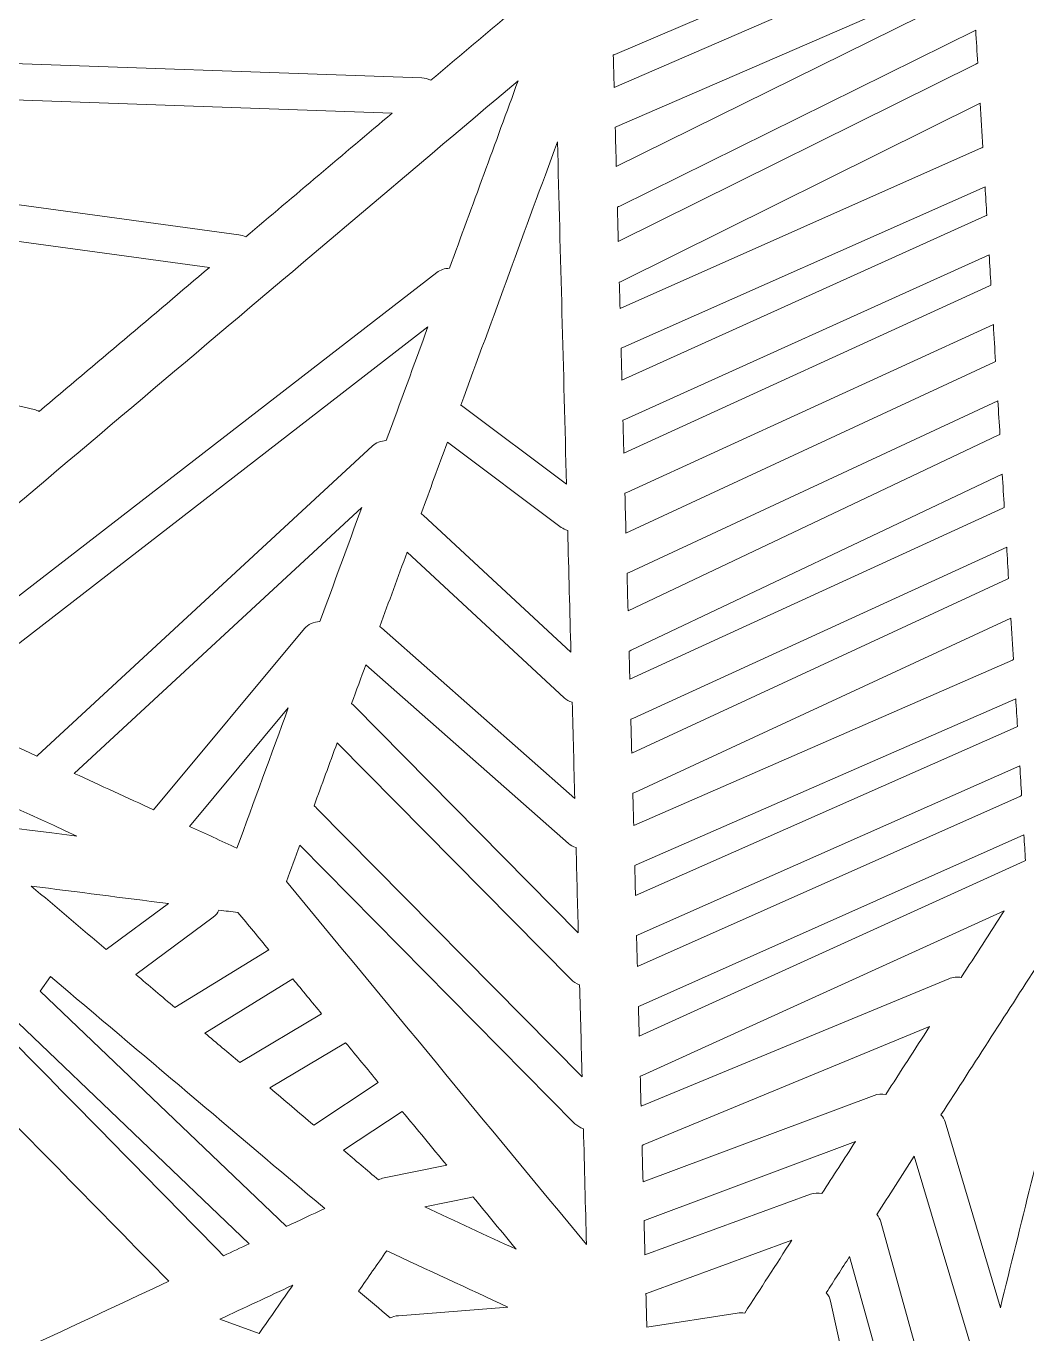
# Model space of a CAD drawing. Header units: centimetres. Extents: x -10.3 to 4.3, y -13.4 to 8.6.
# Drawn here: x -0.529 to 1.948, y 3.055 to 6.292 of the extents above; entities that cross this region are included whole.
import ezdxf

# ---------------------------------------------------------------- set-up
doc = ezdxf.new("R2010")
doc.units = ezdxf.units.CM
doc.header["$MEASUREMENT"] = 0
doc.layers.add('Plan 1', color=7, linetype='Continuous')

msp = doc.modelspace()

# ---------------------------------------------------------------- linework, layer by layer
at = {"layer": 'Plan 1', "color": 250, "lineweight": 20}
for points, knots in [([(-5.4971, -13.40751), (-5.48345, -13.4089), (-5.46966, -13.40959), (-5.45586, -13.40959), (-5.45586, -13.40959), (-5.21797, -13.40959), (-5.21797, -13.40959), (-5.20422, -13.40959), (-5.19047, -13.4089), (-5.17686, -13.40752), (-5.17686, -13.40752), (-5.17454, -13.40728), (-5.17454, -13.40728), (-5.17454, -13.40728), (-5.17222, -13.40752), (-5.17222, -13.40752), (-5.15861, -13.4089), (-5.14486, -13.40959), (-5.13111, -13.40959), (-5.13111, -13.40959), (-4.88364, -13.40959), (-4.88364, -13.40959), (-4.86986, -13.40959), (-4.8561, -13.4089), (-4.84247, -13.40751), (-4.84247, -13.40751), (-4.84014, -13.40728), (-4.84014, -13.40728), (-4.84014, -13.40728), (-4.83782, -13.40751), (-4.83782, -13.40751), (-4.82419, -13.4089), (-4.81043, -13.40959), (-4.79665, -13.40959), (-4.79665, -13.40959), (-4.54415, -13.40959), (-4.54415, -13.40959), (-4.53041, -13.40959), (-4.51668, -13.4089), (-4.50307, -13.40752), (-4.50307, -13.40752), (-4.50075, -13.40729), (-4.50075, -13.40729), (-4.50075, -13.40729), (-4.49844, -13.40752), (-4.49844, -13.40752), (-4.48483, -13.4089), (-4.4711, -13.40959), (-4.45736, -13.40959), (-4.45736, -13.40959), (4.02287, -13.40959), (4.02287, -13.40959), (4.18908, -13.40959), (4.31932, -13.3106), (4.31932, -13.19416), (4.31932, -13.19416), (4.31932, 8.3375), (4.31932, 8.3375), (4.31932, 8.45394), (4.18908, 8.55293), (4.02287, 8.55293), (4.02287, 8.55293), (-10.05259, 8.55293), (-10.05259, 8.55293), (-10.2188, 8.55293), (-10.34904, 8.45394), (-10.34904, 8.3375), (-10.34904, 8.3375), (-10.34904, -5.89474), (-10.34904, -5.89474), (-10.34904, -5.90825), (-10.34731, -5.92174), (-10.34383, -5.93503), (-10.34383, -5.93503), (-10.34327, -5.93714), (-10.34327, -5.93714), (-10.34327, -5.93714), (-10.34383, -5.93925), (-10.34383, -5.93925), (-10.34731, -5.95253), (-10.34904, -5.96603), (-10.34904, -5.97954), (-10.34904, -5.97954), (-10.34904, -6.10452), (-10.34904, -6.10452), (-10.34904, -6.11694), (-10.34758, -6.12935), (-10.34463, -6.1416), (-10.34463, -6.1416), (-10.34417, -6.14354), (-10.34417, -6.14354), (-10.34417, -6.14354), (-10.34463, -6.14548), (-10.34463, -6.14548), (-10.34758, -6.15773), (-10.34904, -6.17014), (-10.34904, -6.18256), (-10.34904, -6.18256), (-10.34904, -13.19416), (-10.34904, -13.19416), (-10.34904, -13.3106), (-10.2188, -13.40959), (-10.05259, -13.40959), (-10.05259, -13.40959), (-7.60772, -13.40959), (-7.60772, -13.40959), (-7.59525, -13.40959), (-7.5828, -13.40902), (-7.57044, -13.40789), (-7.57044, -13.40789), (-7.56833, -13.4077), (-7.56833, -13.4077), (-7.56833, -13.4077), (-7.56623, -13.40789), (-7.56623, -13.40789), (-7.55387, -13.40902), (-7.54141, -13.40959), (-7.52895, -13.40959), (-7.52895, -13.40959), (-6.8758, -13.40959), (-6.8758, -13.40959), (-6.8623, -13.40959), (-6.8488, -13.40893), (-6.83543, -13.40759), (-6.83543, -13.40759), (-6.83315, -13.40737), (-6.83315, -13.40737), (-6.83315, -13.40737), (-6.83088, -13.40759), (-6.83088, -13.40759), (-6.81751, -13.40893), (-6.80401, -13.40959), (-6.7905, -13.40959), (-6.7905, -13.40959), (-5.8596, -13.40959), (-5.8596, -13.40959), (-5.84594, -13.40959), (-5.8323, -13.40891), (-5.81878, -13.40755), (-5.81878, -13.40755), (-5.81648, -13.40732), (-5.81648, -13.40732), (-5.81648, -13.40732), (-5.81418, -13.40755), (-5.81418, -13.40755), (-5.80066, -13.40891), (-5.78701, -13.40959), (-5.77335, -13.40959), (-5.77335, -13.40959), (-5.54299, -13.40959), (-5.54299, -13.40959), (-5.52919, -13.40959), (-5.51541, -13.4089), (-5.50175, -13.40751), (-5.50175, -13.40751), (-5.49943, -13.40727), (-5.49943, -13.40727), (-5.49943, -13.40727), (-5.4971, -13.40751), (-5.4971, -13.40751)], [0, 0, 0, 0, 0.0188679, 0.0188679, 0.0188679, 0.0377358, 0.0377358, 0.0377358, 0.0566038, 0.0566038, 0.0566038, 0.0754717, 0.0754717, 0.0754717, 0.0943396, 0.0943396, 0.0943396, 0.1132075, 0.1132075, 0.1132075, 0.1320755, 0.1320755, 0.1320755, 0.1509434, 0.1509434, 0.1509434, 0.1698113, 0.1698113, 0.1698113, 0.1886792, 0.1886792, 0.1886792, 0.2075472, 0.2075472, 0.2075472, 0.2264151, 0.2264151, 0.2264151, 0.245283, 0.245283, 0.245283, 0.2641509, 0.2641509, 0.2641509, 0.2830189, 0.2830189, 0.2830189, 0.3018868, 0.3018868, 0.3018868, 0.3207547, 0.3207547, 0.3207547, 0.3396226, 0.3396226, 0.3396226, 0.3584906, 0.3584906, 0.3584906, 0.3773585, 0.3773585, 0.3773585, 0.3962264, 0.3962264, 0.3962264, 0.4150943, 0.4150943, 0.4150943, 0.4339623, 0.4339623, 0.4339623, 0.4528302, 0.4528302, 0.4528302, 0.4716981, 0.4716981, 0.4716981, 0.490566, 0.490566, 0.490566, 0.509434, 0.509434, 0.509434, 0.5283019, 0.5283019, 0.5283019, 0.5471698, 0.5471698, 0.5471698, 0.5660377, 0.5660377, 0.5660377, 0.5849057, 0.5849057, 0.5849057, 0.6037736, 0.6037736, 0.6037736, 0.6226415, 0.6226415, 0.6226415, 0.6415094, 0.6415094, 0.6415094, 0.6603774, 0.6603774, 0.6603774, 0.6792453, 0.6792453, 0.6792453, 0.6981132, 0.6981132, 0.6981132, 0.7169811, 0.7169811, 0.7169811, 0.7358491, 0.7358491, 0.7358491, 0.754717, 0.754717, 0.754717, 0.7735849, 0.7735849, 0.7735849, 0.7924528, 0.7924528, 0.7924528, 0.8113208, 0.8113208, 0.8113208, 0.8301887, 0.8301887, 0.8301887, 0.8490566, 0.8490566, 0.8490566, 0.8679245, 0.8679245, 0.8679245, 0.8867925, 0.8867925, 0.8867925, 0.9056604, 0.9056604, 0.9056604, 0.9245283, 0.9245283, 0.9245283, 0.9433962, 0.9433962, 0.9433962, 0.9622642, 0.9622642, 0.9622642, 0.9811321, 0.9811321, 0.9811321, 1, 1, 1, 1]), ([(0.92433, 6.22039), (0.92504, 6.19368), (0.92575, 6.16696), (0.92646, 6.14025), (0.92646, 6.14025), (1.80462, 6.5209), (1.80462, 6.5209), (1.80541, 6.52124), (1.80622, 6.52156), (1.80704, 6.52187), (1.80557, 6.54637), (1.8041, 6.57088), (1.80263, 6.59538), (1.80263, 6.59538), (0.92788, 6.22176), (0.92788, 6.22176), (0.92672, 6.22126), (0.92554, 6.22081), (0.92433, 6.22039)], [0, 0, 0, 0, 0.1666667, 0.1666667, 0.1666667, 0.3333333, 0.3333333, 0.3333333, 0.5, 0.5, 0.5, 0.6666667, 0.6666667, 0.6666667, 0.8333333, 0.8333333, 0.8333333, 1, 1, 1, 1]), ([(0.92906, 6.04206), (0.92992, 6.00954), (0.93078, 5.97701), (0.93165, 5.94449), (0.93165, 5.94449), (1.8108, 6.37879), (1.8108, 6.37879), (1.81231, 6.37954), (1.81388, 6.38022), (1.81549, 6.38082), (1.81461, 6.39554), (1.81373, 6.41025), (1.81285, 6.42497), (1.81285, 6.42497), (0.93287, 6.04353), (0.93287, 6.04353), (0.93163, 6.043), (0.93036, 6.0425), (0.92906, 6.04206)], [0, 0, 0, 0, 0.1666667, 0.1666667, 0.1666667, 0.3333333, 0.3333333, 0.3333333, 0.5, 0.5, 0.5, 0.6666667, 0.6666667, 0.6666667, 0.8333333, 0.8333333, 0.8333333, 1, 1, 1, 1]), ([(0.47282, 6.15769), (0.53552, 6.21067), (0.59821, 6.26366), (0.6609, 6.31664), (-0.17662, 6.32597), (-1.01413, 6.3357), (-1.85164, 6.34552), (-1.83839, 6.3114), (-1.82514, 6.27728), (-1.8119, 6.24316), (-1.8111, 6.24316), (-1.8103, 6.24315), (-1.8095, 6.24313), (-1.8095, 6.24313), (0.45007, 6.16366), (0.45007, 6.16366), (0.45864, 6.16336), (0.46632, 6.16114), (0.47282, 6.15769)], [0, 0, 0, 0, 0.1666667, 0.1666667, 0.1666667, 0.3333333, 0.3333333, 0.3333333, 0.5, 0.5, 0.5, 0.6666667, 0.6666667, 0.6666667, 0.8333333, 0.8333333, 0.8333333, 1, 1, 1, 1]), ([(1.82632, 6.20015), (1.82469, 6.22738), (1.82306, 6.2546), (1.82142, 6.28183), (1.82142, 6.28183), (0.94039, 5.84659), (0.94039, 5.84659), (0.93845, 5.84563), (0.93642, 5.84479), (0.93431, 5.84407), (0.93506, 5.81561), (0.93582, 5.78715), (0.93657, 5.75869), (0.93657, 5.75869), (1.82154, 6.19808), (1.82154, 6.19808), (1.82308, 6.19884), (1.82468, 6.19953), (1.82632, 6.20015)], [0, 0, 0, 0, 0.1666667, 0.1666667, 0.1666667, 0.3333333, 0.3333333, 0.3333333, 0.5, 0.5, 0.5, 0.6666667, 0.6666667, 0.6666667, 0.8333333, 0.8333333, 0.8333333, 1, 1, 1, 1]), ([(-1.77658, 6.15215), (-1.75806, 6.10443), (-1.73953, 6.05671), (-1.72102, 6.00899), (-1.7184, 6.00902), (-1.71577, 6.00886), (-1.71314, 6.0085), (-1.71314, 6.0085), (-0.00303, 5.77563), (-0.00303, 5.77563), (0.00341, 5.77475), (0.00921, 5.77281), (0.01427, 5.77014), (0.13507, 5.87223), (0.25587, 5.97432), (0.37666, 6.07642), (0.37666, 6.07642), (-1.77658, 6.15215), (-1.77658, 6.15215)], [0, 0, 0, 0, 0.1666667, 0.1666667, 0.1666667, 0.3333333, 0.3333333, 0.3333333, 0.5, 0.5, 0.5, 0.6666667, 0.6666667, 0.6666667, 0.8333333, 0.8333333, 0.8333333, 1, 1, 1, 1]), ([(0.68873, 6.15657), (0.12182, 5.67746), (-0.44507, 5.19833), (-1.01197, 4.71921), (-0.95873, 4.69474), (-0.90551, 4.67027), (-0.85228, 4.6458), (-0.8509, 4.64717), (-0.84941, 4.64849), (-0.8478, 4.64974), (-0.8478, 4.64974), (0.48733, 5.68199), (0.48733, 5.68199), (0.49589, 5.68861), (0.50705, 5.69238), (0.51862, 5.69248), (0.57533, 5.84717), (0.63203, 6.00187), (0.68873, 6.15657)], [0, 0, 0, 0, 0.1666667, 0.1666667, 0.1666667, 0.3333333, 0.3333333, 0.3333333, 0.5, 0.5, 0.5, 0.6666667, 0.6666667, 0.6666667, 0.8333333, 0.8333333, 0.8333333, 1, 1, 1, 1]), ([(0.93923, 5.65818), (0.93981, 5.63658), (0.94038, 5.61497), (0.94095, 5.59337), (0.94095, 5.59337), (1.83603, 5.9903), (1.83603, 5.9903), (1.83694, 5.99071), (1.83788, 5.99109), (1.83882, 5.99144), (1.83664, 6.02799), (1.83445, 6.06453), (1.83226, 6.10107), (1.83226, 6.10107), (0.9454, 5.66075), (0.9454, 5.66075), (0.94343, 5.65977), (0.94137, 5.65891), (0.93923, 5.65818)], [0, 0, 0, 0, 0.1666667, 0.1666667, 0.1666667, 0.3333333, 0.3333333, 0.3333333, 0.5, 0.5, 0.5, 0.6666667, 0.6666667, 0.6666667, 0.8333333, 0.8333333, 0.8333333, 1, 1, 1, 1]), ([(0.78601, 6.00568), (0.70633, 5.7883), (0.62664, 5.57092), (0.54697, 5.35354), (0.54737, 5.35326), (0.54776, 5.35297), (0.54815, 5.35269), (0.54815, 5.35269), (0.80844, 5.15795), (0.80844, 5.15795), (0.80098, 5.44053), (0.7935, 5.7231), (0.78601, 6.00568)], [0, 0, 0, 0, 0.25, 0.25, 0.25, 0.5, 0.5, 0.5, 0.75, 0.75, 0.75, 1, 1, 1, 1]), ([(-1.68406, 5.91377), (-1.64163, 5.80445), (-1.5992, 5.69513), (-1.55676, 5.58581), (-1.55247, 5.58585), (-1.54815, 5.58539), (-1.54391, 5.5844), (-1.54391, 5.5844), (-0.5092, 5.34271), (-0.5092, 5.34271), (-0.50469, 5.34165), (-0.50058, 5.34009), (-0.49688, 5.33813), (-0.35626, 5.45698), (-0.21565, 5.57583), (-0.07503, 5.69467), (-0.07503, 5.69467), (-1.68406, 5.91377), (-1.68406, 5.91377)], [0, 0, 0, 0, 0.1666667, 0.1666667, 0.1666667, 0.3333333, 0.3333333, 0.3333333, 0.5, 0.5, 0.5, 0.6666667, 0.6666667, 0.6666667, 0.8333333, 0.8333333, 0.8333333, 1, 1, 1, 1]), ([(0.94356, 5.49482), (0.94426, 5.46844), (0.94496, 5.44205), (0.94566, 5.41567), (0.94566, 5.41567), (1.84579, 5.82213), (1.84579, 5.82213), (1.84681, 5.82259), (1.84784, 5.82302), (1.8489, 5.82341), (1.84749, 5.84701), (1.84607, 5.8706), (1.84466, 5.8942), (1.84466, 5.8942), (0.94774, 5.49646), (0.94774, 5.49646), (0.94639, 5.49586), (0.94499, 5.49531), (0.94356, 5.49482)], [0, 0, 0, 0, 0.1666667, 0.1666667, 0.1666667, 0.3333333, 0.3333333, 0.3333333, 0.5, 0.5, 0.5, 0.6666667, 0.6666667, 0.6666667, 0.8333333, 0.8333333, 0.8333333, 1, 1, 1, 1]), ([(0.94828, 5.31682), (0.94899, 5.28962), (0.94971, 5.26241), (0.95043, 5.23521), (0.95043, 5.23521), (1.85592, 5.64936), (1.85592, 5.64936), (1.857, 5.64985), (1.85811, 5.65031), (1.85924, 5.65074), (1.85774, 5.67579), (1.85624, 5.70084), (1.85474, 5.72589), (1.85474, 5.72589), (0.95276, 5.3186), (0.95276, 5.3186), (0.95131, 5.31794), (0.94981, 5.31735), (0.94828, 5.31682)], [0, 0, 0, 0, 0.1666667, 0.1666667, 0.1666667, 0.3333333, 0.3333333, 0.3333333, 0.5, 0.5, 0.5, 0.6666667, 0.6666667, 0.6666667, 0.8333333, 0.8333333, 0.8333333, 1, 1, 1, 1]), ([(-0.75712, 4.60205), (-0.67228, 4.56305), (-0.58744, 4.52405), (-0.5026, 4.48505), (-0.50216, 4.48549), (-0.50171, 4.48592), (-0.50125, 4.48635), (-0.50125, 4.48635), (0.32789, 5.25288), (0.32789, 5.25288), (0.33668, 5.261), (0.34915, 5.26589), (0.3623, 5.26601), (0.39666, 5.35975), (0.43102, 5.45348), (0.46538, 5.54722), (0.46538, 5.54722), (-0.75712, 4.60205), (-0.75712, 4.60205)], [0, 0, 0, 0, 0.1666667, 0.1666667, 0.1666667, 0.3333333, 0.3333333, 0.3333333, 0.5, 0.5, 0.5, 0.6666667, 0.6666667, 0.6666667, 0.8333333, 0.8333333, 0.8333333, 1, 1, 1, 1]), ([(1.8651, 5.55302), (1.8651, 5.55302), (0.95776, 5.13803), (0.95776, 5.13803), (0.95624, 5.13733), (0.95467, 5.1367), (0.95305, 5.13615), (0.95392, 5.10317), (0.95479, 5.07019), (0.95566, 5.03721), (0.95566, 5.03721), (1.86696, 5.46056), (1.86696, 5.46056), (1.86812, 5.4611), (1.86932, 5.46161), (1.87054, 5.46207), (1.86873, 5.49238), (1.86691, 5.5227), (1.8651, 5.55302)], [0, 0, 0, 0, 0.1666667, 0.1666667, 0.1666667, 0.3333333, 0.3333333, 0.3333333, 0.5, 0.5, 0.5, 0.6666667, 0.6666667, 0.6666667, 0.8333333, 0.8333333, 0.8333333, 1, 1, 1, 1]), ([(0.95829, 4.93789), (0.95911, 4.90681), (0.95993, 4.87573), (0.96075, 4.84466), (0.96075, 4.84466), (1.87744, 5.27942), (1.87744, 5.27942), (1.87872, 5.28003), (1.88004, 5.28059), (1.88139, 5.28109), (1.87973, 5.30876), (1.87807, 5.33643), (1.87641, 5.36409), (1.87641, 5.36409), (0.96327, 4.93989), (0.96327, 4.93989), (0.96166, 4.93914), (0.96, 4.93847), (0.95829, 4.93789)], [0, 0, 0, 0, 0.1666667, 0.1666667, 0.1666667, 0.3333333, 0.3333333, 0.3333333, 0.5, 0.5, 0.5, 0.6666667, 0.6666667, 0.6666667, 0.8333333, 0.8333333, 0.8333333, 1, 1, 1, 1]), ([(0.81146, 5.0435), (0.80551, 5.04524), (0.80011, 5.04796), (0.79555, 5.05137), (0.79555, 5.05137), (0.51354, 5.26234), (0.51354, 5.26234), (0.49193, 5.20337), (0.47031, 5.1444), (0.4487, 5.08542), (0.45047, 5.08418), (0.45211, 5.08284), (0.45363, 5.08143), (0.45363, 5.08143), (0.8194, 4.74239), (0.8194, 4.74239), (0.81676, 4.84276), (0.81411, 4.94313), (0.81146, 5.0435)], [0, 0, 0, 0, 0.1666667, 0.1666667, 0.1666667, 0.3333333, 0.3333333, 0.3333333, 0.5, 0.5, 0.5, 0.6666667, 0.6666667, 0.6666667, 0.8333333, 0.8333333, 0.8333333, 1, 1, 1, 1]), ([(1.89222, 5.10042), (1.89058, 5.12788), (1.88893, 5.15533), (1.88728, 5.18279), (1.88728, 5.18279), (0.96872, 4.74714), (0.96872, 4.74714), (0.967, 4.74633), (0.96522, 4.7456), (0.96338, 4.74497), (0.96399, 4.72188), (0.96459, 4.69879), (0.9652, 4.6757), (0.9652, 4.6757), (1.88887, 5.09902), (1.88887, 5.09902), (1.88996, 5.09953), (1.89108, 5.09999), (1.89222, 5.10042)], [0, 0, 0, 0, 0.1666667, 0.1666667, 0.1666667, 0.3333333, 0.3333333, 0.3333333, 0.5, 0.5, 0.5, 0.6666667, 0.6666667, 0.6666667, 0.8333333, 0.8333333, 0.8333333, 1, 1, 1, 1]), ([(0.30175, 5.10081), (0.30175, 5.10081), (-0.41024, 4.44259), (-0.41024, 4.44259), (-0.34474, 4.41248), (-0.27924, 4.38237), (-0.21375, 4.35226), (-0.21375, 4.35226), (0.15965, 4.80069), (0.15965, 4.80069), (0.16826, 4.81103), (0.18256, 4.81798), (0.19814, 4.81813), (0.23267, 4.91235), (0.26721, 5.00658), (0.30175, 5.10081)], [0, 0, 0, 0, 0.2, 0.2, 0.2, 0.4, 0.4, 0.4, 0.6, 0.6, 0.6, 0.8, 0.8, 0.8, 1, 1, 1, 1]), ([(0.41382, 4.99027), (0.39127, 4.92872), (0.3687, 4.86718), (0.34615, 4.80563), (0.34759, 4.80462), (0.34896, 4.80354), (0.35023, 4.80241), (0.35023, 4.80241), (0.82894, 4.38024), (0.82894, 4.38024), (0.82685, 4.45967), (0.82476, 4.5391), (0.82267, 4.61852), (0.81496, 4.62078), (0.80825, 4.62467), (0.803, 4.62953), (0.803, 4.62953), (0.41382, 4.99027), (0.41382, 4.99027)], [0, 0, 0, 0, 0.1666667, 0.1666667, 0.1666667, 0.3333333, 0.3333333, 0.3333333, 0.5, 0.5, 0.5, 0.6666667, 0.6666667, 0.6666667, 0.8333333, 0.8333333, 0.8333333, 1, 1, 1, 1]), ([(0.96781, 4.5766), (0.96855, 4.5486), (0.96928, 4.5206), (0.97002, 4.49261), (0.97002, 4.49261), (1.8992, 4.92335), (1.8992, 4.92335), (1.90036, 4.92389), (1.90154, 4.92439), (1.90276, 4.92484), (1.9012, 4.95079), (1.89964, 4.97673), (1.89809, 5.00268), (1.89809, 5.00268), (0.97256, 4.57849), (0.97256, 4.57849), (0.97103, 4.57779), (0.96944, 4.57715), (0.96781, 4.5766)], [0, 0, 0, 0, 0.1666667, 0.1666667, 0.1666667, 0.3333333, 0.3333333, 0.3333333, 0.5, 0.5, 0.5, 0.6666667, 0.6666667, 0.6666667, 0.8333333, 0.8333333, 0.8333333, 1, 1, 1, 1]), ([(0.97264, 4.39331), (0.97334, 4.3666), (0.97404, 4.33989), (0.97474, 4.31317), (0.97474, 4.31317), (1.91226, 4.72295), (1.91226, 4.72295), (1.91309, 4.72331), (1.91394, 4.72366), (1.9148, 4.72398), (1.91275, 4.75829), (1.91069, 4.7926), (1.90863, 4.82691), (1.90863, 4.82691), (0.97758, 4.3953), (0.97758, 4.3953), (0.97598, 4.39456), (0.97433, 4.39389), (0.97264, 4.39331)], [0, 0, 0, 0, 0.1666667, 0.1666667, 0.1666667, 0.3333333, 0.3333333, 0.3333333, 0.5, 0.5, 0.5, 0.6666667, 0.6666667, 0.6666667, 0.8333333, 0.8333333, 0.8333333, 1, 1, 1, 1]), ([(-2.99038, 4.58063), (-3.49935, 4.3573), (-4.00833, 4.13397), (-4.51728, 3.91063), (-4.5287, 3.90015), (-4.54011, 3.88966), (-4.55153, 3.87919), (-4.55153, 3.87919), (-4.35818, 3.6041), (-4.35818, 3.6041), (-4.01091, 3.81083), (-3.66228, 4.01643), (-3.31067, 4.21944), (-3.30687, 4.22164), (-3.30297, 4.22346), (-3.29859, 4.22502), (-3.00615, 4.32901), (-2.7137, 4.433), (-2.42126, 4.53698), (-2.40984, 4.54104), (-2.3984, 4.54236), (-2.38582, 4.54075), (-1.72505, 4.45624), (-1.06428, 4.37173), (-0.40352, 4.28723), (-0.71482, 4.43034), (-1.02612, 4.57345), (-1.33743, 4.71656), (-1.8895, 4.67826), (-2.44083, 4.63421), (-2.99038, 4.58063)], [0, 0, 0, 0, 0.1, 0.1, 0.1, 0.2, 0.2, 0.2, 0.3, 0.3, 0.3, 0.4, 0.4, 0.4, 0.5, 0.5, 0.5, 0.6, 0.6, 0.6, 0.7, 0.7, 0.7, 0.8, 0.8, 0.8, 0.9, 0.9, 0.9, 1, 1, 1, 1]), ([(0.83213, 4.25881), (0.82484, 4.26094), (0.81844, 4.26453), (0.81332, 4.26905), (0.81332, 4.26905), (0.31164, 4.71149), (0.31164, 4.71149), (0.2999, 4.67946), (0.28815, 4.64742), (0.27642, 4.61538), (0.27876, 4.61374), (0.28089, 4.61193), (0.28279, 4.61), (0.28279, 4.61), (0.83766, 4.04822), (0.83766, 4.04822), (0.83582, 4.11841), (0.83397, 4.18861), (0.83213, 4.25881)], [0, 0, 0, 0, 0.1666667, 0.1666667, 0.1666667, 0.3333333, 0.3333333, 0.3333333, 0.5, 0.5, 0.5, 0.6666667, 0.6666667, 0.6666667, 0.8333333, 0.8333333, 0.8333333, 1, 1, 1, 1]), ([(0.11983, 4.6045), (0.11983, 4.6045), (-0.12441, 4.31119), (-0.12441, 4.31119), (-0.08541, 4.29326), (-0.04641, 4.27533), (-0.00741, 4.2574), (0.035, 4.3731), (0.07742, 4.4888), (0.11983, 4.6045)], [0, 0, 0, 0, 0.3333333, 0.3333333, 0.3333333, 0.6666667, 0.6666667, 0.6666667, 1, 1, 1, 1]), ([(0.97733, 4.21484), (0.97798, 4.18991), (0.97863, 4.16498), (0.97929, 4.14004), (0.97929, 4.14004), (1.92198, 4.55714), (1.92198, 4.55714), (1.92288, 4.55754), (1.9238, 4.55791), (1.92474, 4.55826), (1.92337, 4.58116), (1.922, 4.60406), (1.92062, 4.62696), (1.92062, 4.62696), (0.98126, 4.21638), (0.98126, 4.21638), (0.97998, 4.21582), (0.97867, 4.2153), (0.97733, 4.21484)], [0, 0, 0, 0, 0.1666667, 0.1666667, 0.1666667, 0.3333333, 0.3333333, 0.3333333, 0.5, 0.5, 0.5, 0.6666667, 0.6666667, 0.6666667, 0.8333333, 0.8333333, 0.8333333, 1, 1, 1, 1]), ([(0.24083, 4.51831), (0.22176, 4.46627), (0.20268, 4.41423), (0.1836, 4.36219), (0.18595, 4.36054), (0.18807, 4.35873), (0.18998, 4.35681), (0.18998, 4.35681), (0.84701, 3.69173), (0.84701, 3.69173), (0.84502, 3.76768), (0.84302, 3.84364), (0.84103, 3.91959), (0.83259, 3.92206), (0.82537, 3.9265), (0.81993, 3.932), (0.81993, 3.932), (0.24083, 4.51831), (0.24083, 4.51831)], [0, 0, 0, 0, 0.1666667, 0.1666667, 0.1666667, 0.3333333, 0.3333333, 0.3333333, 0.5, 0.5, 0.5, 0.6666667, 0.6666667, 0.6666667, 0.8333333, 0.8333333, 0.8333333, 1, 1, 1, 1]), ([(0.98187, 4.04151), (0.98255, 4.01583), (0.98322, 3.99015), (0.98389, 3.96447), (0.98389, 3.96447), (1.93213, 4.38629), (1.93213, 4.38629), (1.93306, 4.38671), (1.93402, 4.3871), (1.93498, 4.38746), (1.93352, 4.41199), (1.93205, 4.43652), (1.93057, 4.46105), (1.93057, 4.46105), (0.98603, 4.04314), (0.98603, 4.04314), (0.98468, 4.04254), (0.98329, 4.042), (0.98187, 4.04151)], [0, 0, 0, 0, 0.1666667, 0.1666667, 0.1666667, 0.3333333, 0.3333333, 0.3333333, 0.5, 0.5, 0.5, 0.6666667, 0.6666667, 0.6666667, 0.8333333, 0.8333333, 0.8333333, 1, 1, 1, 1]), ([(1.94463, 4.22661), (1.94336, 4.2478), (1.94209, 4.26899), (1.94082, 4.29018), (1.94082, 4.29018), (0.99073, 3.86752), (0.99073, 3.86752), (0.98935, 3.86691), (0.98793, 3.86635), (0.98648, 3.86586), (0.98713, 3.84116), (0.98777, 3.81647), (0.98842, 3.79177), (0.98842, 3.79177), (1.94138, 4.22527), (1.94138, 4.22527), (1.94244, 4.22575), (1.94352, 4.2262), (1.94463, 4.22661)], [0, 0, 0, 0, 0.1666667, 0.1666667, 0.1666667, 0.3333333, 0.3333333, 0.3333333, 0.5, 0.5, 0.5, 0.6666667, 0.6666667, 0.6666667, 0.8333333, 0.8333333, 0.8333333, 1, 1, 1, 1]), ([(0.85038, 3.56312), (0.84194, 3.56559), (0.83471, 3.57003), (0.82928, 3.57553), (0.82928, 3.57553), (0.14802, 4.26513), (0.14802, 4.26513), (0.13703, 4.23515), (0.12604, 4.20517), (0.11505, 4.17518), (0.36266, 3.87557), (0.61025, 3.57594), (0.85788, 3.27633), (0.85538, 3.37193), (0.85288, 3.46752), (0.85038, 3.56312)], [0, 0, 0, 0, 0.2, 0.2, 0.2, 0.4, 0.4, 0.4, 0.6, 0.6, 0.6, 0.8, 0.8, 0.8, 1, 1, 1, 1]), ([(-0.51648, 4.16358), (-0.45457, 4.11121), (-0.39266, 4.05884), (-0.33074, 4.00647), (-0.33074, 4.00647), (-0.17718, 4.12018), (-0.17718, 4.12018), (-0.29028, 4.13465), (-0.40338, 4.14911), (-0.51648, 4.16358)], [0, 0, 0, 0, 0.3333333, 0.3333333, 0.3333333, 0.6666667, 0.6666667, 0.6666667, 1, 1, 1, 1]), ([(-0.05185, 4.10416), (-0.05477, 4.09769), (-0.05944, 4.09161), (-0.06604, 4.08672), (-0.06604, 4.08672), (-0.25777, 3.94475), (-0.25777, 3.94475), (-0.22545, 3.91742), (-0.19313, 3.89008), (-0.16081, 3.86274), (-0.16081, 3.86274), (0.07161, 4.00569), (0.07161, 4.00569), (0.04615, 4.03651), (0.02068, 4.06732), (-0.00479, 4.09813), (-0.02048, 4.10014), (-0.03617, 4.10215), (-0.05185, 4.10416)], [0, 0, 0, 0, 0.1666667, 0.1666667, 0.1666667, 0.3333333, 0.3333333, 0.3333333, 0.5, 0.5, 0.5, 0.6666667, 0.6666667, 0.6666667, 0.8333333, 0.8333333, 0.8333333, 1, 1, 1, 1]), ([(0.99101, 3.6928), (0.99165, 3.66826), (0.99229, 3.64372), (0.99294, 3.61918), (0.99294, 3.61918), (1.75482, 3.93431), (1.75482, 3.93431), (1.76477, 3.93843), (1.77559, 3.93927), (1.78563, 3.93732), (1.82115, 3.99237), (1.85667, 4.04742), (1.89219, 4.10247), (1.89219, 4.10247), (0.99566, 3.69464), (0.99566, 3.69464), (0.99415, 3.69396), (0.9926, 3.69334), (0.99101, 3.6928)], [0, 0, 0, 0, 0.1666667, 0.1666667, 0.1666667, 0.3333333, 0.3333333, 0.3333333, 0.5, 0.5, 0.5, 0.6666667, 0.6666667, 0.6666667, 0.8333333, 0.8333333, 0.8333333, 1, 1, 1, 1]), ([(-1.39177, 2.61876), (-0.98646, 2.80771), (-0.58116, 2.99666), (-0.17585, 3.18561), (-0.34961, 3.36259), (-0.52337, 3.53957), (-0.69711, 3.71656), (-0.88189, 3.82718), (-1.06667, 3.93779), (-1.25144, 4.04841), (-1.22434, 3.568), (-1.3447, 3.07538), (-1.8097, 2.70696), (-1.67039, 2.67756), (-1.53108, 2.64816), (-1.39177, 2.61876)], [0, 0, 0, 0, 0.2, 0.2, 0.2, 0.4, 0.4, 0.4, 0.6, 0.6, 0.6, 0.8, 0.8, 0.8, 1, 1, 1, 1]), ([(2.03497, 3.73775), (2.01823, 3.81973), (2.00149, 3.9017), (1.98476, 3.98368), (1.90166, 3.85488), (1.81857, 3.72609), (1.73547, 3.59729), (1.74045, 3.59204), (1.74377, 3.58598), (1.74561, 3.57982), (1.74561, 3.57982), (1.88251, 3.12021), (1.88251, 3.12021), (1.93333, 3.32606), (1.98416, 3.5319), (2.03497, 3.73775)], [0, 0, 0, 0, 0.2, 0.2, 0.2, 0.4, 0.4, 0.4, 0.6, 0.6, 0.6, 0.8, 0.8, 0.8, 1, 1, 1, 1]), ([(0.20997, 3.36548), (-0.01629, 3.55685), (-0.24254, 3.74822), (-0.46879, 3.93959), (-0.46879, 3.93959), (-0.49452, 3.9036), (-0.49452, 3.9036), (-0.49452, 3.9036), (0.11409, 3.32163), (0.11409, 3.32163), (0.11429, 3.32144), (0.11449, 3.32125), (0.11469, 3.32105), (0.14645, 3.33586), (0.17821, 3.35067), (0.20997, 3.36548)], [0, 0, 0, 0, 0.2, 0.2, 0.2, 0.4, 0.4, 0.4, 0.6, 0.6, 0.6, 0.8, 0.8, 0.8, 1, 1, 1, 1]), ([(0.13101, 3.93382), (0.13101, 3.93382), (-0.0866, 3.79997), (-0.0866, 3.79997), (-0.05791, 3.7757), (-0.02921, 3.75143), (-0.00051, 3.72716), (-0.00051, 3.72716), (0.20227, 3.8476), (0.20227, 3.8476), (0.17851, 3.87634), (0.15476, 3.90508), (0.13101, 3.93382)], [0, 0, 0, 0, 0.25, 0.25, 0.25, 0.5, 0.5, 0.5, 0.75, 0.75, 0.75, 1, 1, 1, 1]), ([(-0.57408, 3.79232), (-0.39619, 3.61112), (-0.21831, 3.42993), (-0.04042, 3.24874), (-0.01921, 3.25863), (0.002, 3.26852), (0.02322, 3.27841), (0.02322, 3.27841), (-0.54977, 3.82631), (-0.54977, 3.82631), (-0.54977, 3.82631), (-0.57408, 3.79232), (-0.57408, 3.79232)], [0, 0, 0, 0, 0.25, 0.25, 0.25, 0.5, 0.5, 0.5, 0.75, 0.75, 0.75, 1, 1, 1, 1]), ([(0.99548, 3.52168), (0.99627, 3.49176), (0.99705, 3.46184), (0.99783, 3.43192), (0.99783, 3.43192), (1.56969, 3.64545), (1.56969, 3.64545), (1.57921, 3.649), (1.58938, 3.64963), (1.59883, 3.6478), (1.63501, 3.70387), (1.67119, 3.75995), (1.70737, 3.81602), (1.70737, 3.81602), (0.99852, 3.52283), (0.99852, 3.52283), (0.99753, 3.52242), (0.99651, 3.52204), (0.99548, 3.52168)], [0, 0, 0, 0, 0.1666667, 0.1666667, 0.1666667, 0.3333333, 0.3333333, 0.3333333, 0.5, 0.5, 0.5, 0.6666667, 0.6666667, 0.6666667, 0.8333333, 0.8333333, 0.8333333, 1, 1, 1, 1]), ([(0.07399, 3.66415), (0.11022, 3.6335), (0.14646, 3.60286), (0.18269, 3.57221), (0.18269, 3.57221), (0.34252, 3.67788), (0.34252, 3.67788), (0.31558, 3.71047), (0.28865, 3.74306), (0.26172, 3.77565), (0.26172, 3.77565), (0.07399, 3.66415), (0.07399, 3.66415)], [0, 0, 0, 0, 0.25, 0.25, 0.25, 0.5, 0.5, 0.5, 0.75, 0.75, 0.75, 1, 1, 1, 1]), ([(0.40184, 3.60609), (0.40184, 3.60609), (0.25634, 3.5099), (0.25634, 3.5099), (0.28531, 3.48541), (0.31427, 3.46091), (0.34324, 3.43641), (0.34735, 3.43858), (0.35197, 3.44027), (0.35706, 3.44131), (0.35706, 3.44131), (0.51202, 3.47277), (0.51202, 3.47277), (0.47529, 3.51721), (0.43856, 3.56165), (0.40184, 3.60609)], [0, 0, 0, 0, 0.2, 0.2, 0.2, 0.4, 0.4, 0.4, 0.6, 0.6, 0.6, 0.8, 0.8, 0.8, 1, 1, 1, 1]), ([(2.17208, 2.74819), (2.16853, 2.75617), (2.16761, 2.76483), (2.16914, 2.77304), (2.16914, 2.77304), (2.29236, 3.43755), (2.29236, 3.43755), (2.29327, 3.44248), (2.29509, 3.44739), (2.29788, 3.45198), (2.24811, 3.50084), (2.19833, 3.54969), (2.14855, 3.59855), (2.06086, 3.24332), (1.97313, 2.88809), (1.88542, 2.53285), (1.98097, 2.60463), (2.07652, 2.67641), (2.17208, 2.74819)], [0, 0, 0, 0, 0.1666667, 0.1666667, 0.1666667, 0.3333333, 0.3333333, 0.3333333, 0.5, 0.5, 0.5, 0.6666667, 0.6666667, 0.6666667, 0.8333333, 0.8333333, 0.8333333, 1, 1, 1, 1]), ([(1.00034, 3.33579), (1.00108, 3.30755), (1.00181, 3.2793), (1.00255, 3.25105), (1.00255, 3.25105), (1.41207, 3.40075), (1.41207, 3.40075), (1.4215, 3.4042), (1.43155, 3.40479), (1.44088, 3.40297), (1.46844, 3.4457), (1.49601, 3.48842), (1.52357, 3.53114), (1.52357, 3.53114), (1.00171, 3.33628), (1.00171, 3.33628), (1.00126, 3.33611), (1.0008, 3.33595), (1.00034, 3.33579)], [0, 0, 0, 0, 0.1666667, 0.1666667, 0.1666667, 0.3333333, 0.3333333, 0.3333333, 0.5, 0.5, 0.5, 0.6666667, 0.6666667, 0.6666667, 0.8333333, 0.8333333, 0.8333333, 1, 1, 1, 1]), ([(1.84256, 2.9584), (1.83136, 2.96474), (1.82433, 2.97461), (1.82138, 2.98448), (1.82138, 2.98448), (1.66937, 3.49484), (1.66937, 3.49484), (1.63837, 3.44679), (1.60737, 3.39874), (1.57637, 3.35069), (1.58156, 3.34522), (1.58496, 3.33887), (1.58674, 3.33244), (1.58674, 3.33244), (1.77088, 2.66816), (1.77088, 2.66816), (1.79478, 2.7649), (1.81867, 2.86165), (1.84256, 2.9584)], [0, 0, 0, 0, 0.1666667, 0.1666667, 0.1666667, 0.3333333, 0.3333333, 0.3333333, 0.5, 0.5, 0.5, 0.6666667, 0.6666667, 0.6666667, 0.8333333, 0.8333333, 0.8333333, 1, 1, 1, 1]), ([(0.45759, 3.36972), (0.53307, 3.33469), (0.60855, 3.29966), (0.68403, 3.26463), (0.64833, 3.30783), (0.61262, 3.35103), (0.57692, 3.39424), (0.57522, 3.3937), (0.57346, 3.39325), (0.57164, 3.39288), (0.57164, 3.39288), (0.45759, 3.36972), (0.45759, 3.36972)], [0, 0, 0, 0, 0.25, 0.25, 0.25, 0.5, 0.5, 0.5, 0.75, 0.75, 0.75, 1, 1, 1, 1]), ([(1.00505, 3.15518), (1.00578, 3.12736), (1.0065, 3.09954), (1.00723, 3.07173), (1.00723, 3.07173), (1.23078, 3.10687), (1.23078, 3.10687), (1.23725, 3.10789), (1.24363, 3.10771), (1.24963, 3.10654), (1.28848, 3.16676), (1.32733, 3.22697), (1.36617, 3.28718), (1.36617, 3.28718), (1.0061, 3.15555), (1.0061, 3.15555), (1.00575, 3.15542), (1.0054, 3.1553), (1.00505, 3.15518)], [0, 0, 0, 0, 0.1666667, 0.1666667, 0.1666667, 0.3333333, 0.3333333, 0.3333333, 0.5, 0.5, 0.5, 0.6666667, 0.6666667, 0.6666667, 0.8333333, 0.8333333, 0.8333333, 1, 1, 1, 1]), ([(0.37196, 3.09465), (0.3778, 3.09772), (0.3846, 3.0998), (0.39218, 3.10039), (0.39218, 3.10039), (0.66323, 3.12173), (0.66323, 3.12173), (0.56326, 3.16813), (0.4633, 3.21453), (0.36333, 3.26092), (0.34015, 3.22769), (0.31696, 3.19445), (0.29378, 3.16121), (0.31984, 3.13903), (0.3459, 3.11684), (0.37196, 3.09465)], [0, 0, 0, 0, 0.2, 0.2, 0.2, 0.4, 0.4, 0.4, 0.6, 0.6, 0.6, 0.8, 0.8, 0.8, 1, 1, 1, 1]), ([(1.72984, 2.50195), (1.71836, 2.50844), (1.71126, 2.51866), (1.70845, 2.52881), (1.70845, 2.52881), (1.50939, 3.24688), (1.50939, 3.24688), (1.49004, 3.21688), (1.47069, 3.18689), (1.45134, 3.1569), (1.45711, 3.15081), (1.46067, 3.14364), (1.46225, 3.13645), (1.46225, 3.13645), (1.66743, 2.20635), (1.66743, 2.20635), (1.67733, 2.26053), (1.68723, 2.31471), (1.69713, 2.36889), (1.69713, 2.36889), (1.69717, 2.3691), (1.69717, 2.3691), (1.69717, 2.3691), (1.69727, 2.36953), (1.69727, 2.36953), (1.69727, 2.36953), (1.69845, 2.37482), (1.69845, 2.37482), (1.69845, 2.37482), (1.69849, 2.37495), (1.69849, 2.37495), (1.70894, 2.41728), (1.71939, 2.45962), (1.72984, 2.50195)], [0, 0, 0, 0, 0.0909091, 0.0909091, 0.0909091, 0.1818182, 0.1818182, 0.1818182, 0.2727273, 0.2727273, 0.2727273, 0.3636364, 0.3636364, 0.3636364, 0.4545455, 0.4545455, 0.4545455, 0.5454545, 0.5454545, 0.5454545, 0.6363636, 0.6363636, 0.6363636, 0.7272727, 0.7272727, 0.7272727, 0.8181818, 0.8181818, 0.8181818, 0.9090909, 0.9090909, 0.9090909, 1, 1, 1, 1]), ([(0.0474, 3.05619), (0.07526, 3.09611), (0.10311, 3.13604), (0.13096, 3.17596), (0.07081, 3.14792), (0.01067, 3.11988), (-0.04947, 3.09185), (-0.04947, 3.09185), (0.0474, 3.05619), (0.0474, 3.05619)], [0, 0, 0, 0, 0.3333333, 0.3333333, 0.3333333, 0.6666667, 0.6666667, 0.6666667, 1, 1, 1, 1])]:
    msp.add_open_spline(points, degree=3, knots=knots, dxfattribs=at)

doc.saveas('drawing.dxf')
